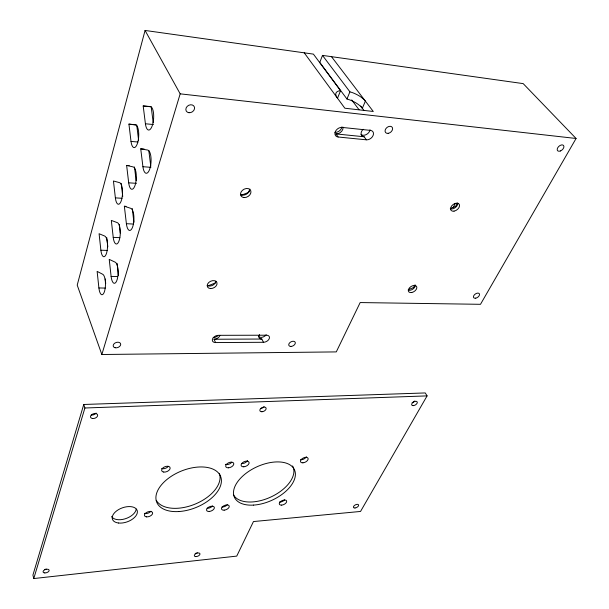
<?xml version="1.0" encoding="UTF-8"?>
<svg xmlns="http://www.w3.org/2000/svg" width="609" height="609" viewBox="0 0 609 609"><rect width="100%" height="100%" fill="white"/><g stroke="black" fill="none" stroke-linecap="round" stroke-linejoin="round"><path stroke-width="0.91" d="M337.637 97.897L340.56 90.672L313.407 54.117L145.071 30.45L77.214 285.111L101.848 354.507L336.275 351.903L360.17 302.566L480.493 304.31L576.076 138.479L523.184 83.616L322.488 55.396L319.778 62.438L346.963 99.016L349.726 99.891A16.572 6.882 22.7 0 1 362.34 108.288L365.377 101.109A16.649 6.813 22.7 0 0 352.687 92.713L349.916 91.83L322.488 55.396M83.76 404.475L32.924 575.079L33.777 578.55L236.741 556.108L253.458 521.555L360.543 511.446L427.092 395.888L425.257 392.942L83.76 404.475L84.902 408L33.777 578.55M101.848 354.507L180.173 93.839L145.071 30.45M215.807 281.381L215.205 283.018L208.202 285.781M249.88 189.064L248.662 192.383L241.111 195.299M346.963 99.016L349.916 91.83M453.142 207.585L455.311 203.391M414.798 285.042L413.488 287.57L408.258 289.678M457.306 203.132L455.585 206.451L450.675 208.4M340.56 90.672L338.657 90.985A16.649 6.813 22.7 0 0 337.15 97.729M84.902 408L427.092 395.888M215.586 342.57L263.469 342.288A4.811 3.129 -26.9 0 0 269.224 338.733A4.811 3.129 -26.9 0 0 266.476 335.209L218.387 335.323A4.933 3.281 -24.8 0 0 212.511 338.962A4.933 3.281 -24.8 0 0 215.586 342.57L214.048 339.243A4.918 3.281 -24.8 0 0 219.879 335.62M214.048 339.243L261.832 339.038L263.469 342.288M98.902 287.95A10.292 3.365 -89.3 0 0 102.586 294.596A10.292 3.365 -89.3 0 0 105.471 284.411A10.292 3.365 -89.3 0 0 102.769 274.309L97.128 271.393L98.902 287.95L105.296 288.08M111.112 276.402A10.627 3.578 -89.1 0 0 115.032 283.139A10.627 3.578 -89.1 0 0 118.108 272.543A10.627 3.578 -89.1 0 0 115.23 262.197L109.224 259.373L111.112 276.402L117.674 276.562M100.881 250.2A10.376 3.395 -88.7 0 0 104.603 256.526A10.376 3.395 -88.7 0 0 107.527 245.998A10.376 3.395 -88.7 0 0 104.794 236.094L99.084 233.711L100.881 250.2L107.306 250.436M113.228 237.373A10.726 3.616 -88.3 0 0 117.194 243.775A10.726 3.616 -88.3 0 0 120.3 232.805A10.726 3.616 -88.3 0 0 117.4 222.673L111.325 220.42L113.228 237.373L119.821 237.662M126.071 206.352L124.358 206.253L126.39 223.701L133.264 224.043M115.375 197.879A10.833 3.639 -87.6 0 0 119.387 203.931A10.833 3.639 -87.6 0 0 122.531 192.573A10.833 3.639 -87.6 0 0 119.585 182.662L113.441 180.995L115.375 197.879L121.998 198.283M129.215 165.64L126.634 165.442L128.689 182.814L136.462 183.347M144.257 149.121L140.725 148.824L142.917 166.706L150.903 167.323M143.191 105.974L150.294 106.545A11.792 4.172 -86 0 1 153.696 116.639A11.792 4.172 -86 0 1 150.05 129.496A11.792 4.172 -86 0 1 145.414 123.772L143.191 105.974L151.192 106.819L153.202 122.683M135.853 124.784L128.933 124.122L131.011 141.41L137.954 142.019M145.414 123.772L153.438 124.548M338.124 137.002L366.367 139.819A5.641 4.057 -38.7 0 0 373.058 135.579A5.641 4.057 -38.7 0 0 370.478 130.387L342.106 127.41A5.702 4.202 -37.9 0 0 335.315 131.719A5.702 4.202 -37.9 0 0 338.124 137.002L335.955 133.919A5.687 4.202 -38 0 0 343.05 127.174M335.955 133.919L364.136 136.766L366.367 139.819M180.173 93.839L576.076 138.479M128.933 124.122L135.571 124.959A11.358 3.905 -86.5 0 1 138.745 134.84A11.358 3.905 -86.5 0 1 135.343 147.127A11.358 3.905 -86.5 0 1 131.011 141.41M140.725 148.824L147.736 150.08A11.632 4.149 -86.8 0 1 151.093 160.441A11.632 4.149 -86.8 0 1 147.5 172.849A11.632 4.149 -86.8 0 1 142.917 166.706M126.634 165.442L133.188 166.919A11.221 3.882 -87.2 0 1 136.332 177.052A11.221 3.882 -87.2 0 1 132.968 188.912A11.221 3.882 -87.2 0 1 128.689 182.814M124.358 206.253L130.844 208.362A11.091 3.852 -88 0 1 133.942 218.722A11.091 3.852 -88 0 1 130.623 230.179A11.091 3.852 -88 0 1 126.39 223.701M331.479 56.66L373.287 111.485L344.839 108.212L304.241 52.831M360.635 106.019L364.022 110.518M351.697 99.922L359.044 109.734M148.794 150.438L150.781 166.386M136.713 124.868L138.601 140.283M134.482 166.95L136.127 180.614M132.282 208.529L133.904 222.255M121.199 183.385L122.729 196.471M119.257 224.554L120.224 233.003M117.118 263.385L118.504 275.649M106.803 237.685L107.816 246.82M105.205 278.93L105.707 283.512M364.136 136.766A5.626 4.065 -38.8 0 1 361.129 134.003A5.626 4.065 -38.8 0 1 363.162 129.291M370.044 129.808A5.61 4.065 -38.8 0 1 366.253 134.574A5.61 4.065 -38.8 0 1 360.985 134.383M341.953 126.855A5.671 4.202 -38.1 0 1 334.874 132.381M217.816 335.772A4.91 3.281 -24.8 0 1 213.279 337.584M266.209 334.798A4.788 3.136 -26.9 0 1 258.444 336.396M261.832 339.038A4.796 3.136 -26.9 0 1 259.586 334.6M414.805 400.973A3.114 1.736 -30.4 0 1 412.141 402.572M264.062 406.69A3.35 2.04 -25.6 0 1 260.424 408.525M96.085 413.054A3.684 2.36 -18.4 0 1 91.274 414.988M46.231 569.034A3.129 1.682 -17.3 0 1 44.67 569.438M197.308 552.668A2.976 1.568 -22.1 0 1 196.623 553.018M195.892 553.269A2.976 1.568 -22.1 0 1 195.162 553.406M415.315 285.042A4.735 2.946 -33.5 0 1 412.978 289.001A4.735 2.946 -33.5 0 1 408.281 290.188M457.831 203.178A5.093 3.273 -37.6 0 1 455.227 207.623A5.093 3.273 -37.6 0 1 450.295 208.78M249.568 189.749A5.55 4.164 -30.4 0 1 246.051 194.393A5.55 4.164 -30.4 0 1 240.448 194.355M215.837 281.16A5.184 3.654 -25.6 0 1 212.617 285.294A5.184 3.654 -25.6 0 1 207.296 285.469M284.609 499.852A3.981 2.154 -25.1 0 1 279.432 502.022M306.373 456.742A4.126 2.322 -26.2 0 1 300.541 459.696M231.763 462.246A4.293 2.489 -23.7 0 1 225.353 464.332M247.49 460.518A4.255 2.459 -24.2 0 1 241.484 463.556M227.332 504.724A4.111 2.269 -23.2 0 1 221.981 506.954M212.495 505.98A4.141 2.299 -22.7 0 1 207.098 508.233M150.941 511.217A4.293 2.421 -20.6 0 1 144.493 513.349M168.312 466.334A4.453 2.634 -21.3 0 1 161.629 468.496M219.309 473.315A34.348 19.671 -22.1 0 1 195.862 503.788A34.348 19.671 -22.1 0 1 156.254 500.339M293.515 468.169A32.932 18.377 -24.7 0 1 270.076 497.37A32.932 18.377 -24.7 0 1 233.498 494.896M292.602 465.946A32.932 18.377 -24.7 0 1 293.264 467.407M136.226 509.094A13.093 7.43 -19.8 0 1 125.073 518.83A13.093 7.43 -19.8 0 1 111.645 516.523M388.184 133.348A4.233 3.007 -39.6 0 0 392.386 127.601A4.233 3.007 -39.6 0 0 385.939 128.56A4.233 3.007 -39.6 0 0 388.184 133.348M115.147 347.754A3.89 2.657 -19.7 0 0 120.711 344.283A3.89 2.657 -19.7 0 0 114.979 343.042A3.89 2.657 -19.7 0 0 115.147 347.754M188.965 112.711A4.575 3.753 -30.9 0 0 194.461 107.169A4.575 3.753 -30.9 0 0 187.199 106.377A4.575 3.753 -30.9 0 0 188.965 112.711M560.402 150.971A3.958 2.413 -41.6 0 0 563.546 145.475A3.958 2.413 -41.6 0 0 557.722 147.759A3.958 2.413 -41.6 0 0 560.402 150.971M475.758 298.166A3.441 2.025 -34.8 0 0 479.42 293.888A3.441 2.025 -34.8 0 0 474.282 294.946A3.441 2.025 -34.8 0 0 475.758 298.166M290.858 346.437A3.54 2.261 -27.9 0 0 295.289 342.532A3.54 2.261 -27.9 0 0 289.937 342.555A3.54 2.261 -27.9 0 0 290.858 346.437M411.768 292.51A4.743 2.946 -33.4 0 0 416.625 286.55A4.743 2.946 -33.4 0 0 409.355 287.996A4.743 2.946 -33.4 0 0 411.768 292.51M454.04 211.148A5.1 3.273 -37.5 0 0 459.361 204.51A5.1 3.273 -37.5 0 0 451.741 205.85A5.1 3.273 -37.5 0 0 454.04 211.148M244.042 197.567A5.557 4.164 -30.4 0 0 250.87 191.051A5.557 4.164 -30.4 0 0 242.283 190.442A5.557 4.164 -30.4 0 0 244.042 197.567M210.638 288.559A5.199 3.654 -25.6 0 0 216.941 282.683A5.199 3.654 -25.6 0 0 208.773 282.477A5.199 3.654 -25.6 0 0 210.638 288.559M354.986 507.982A2.847 1.462 -27 0 0 358.625 505.067A2.847 1.462 -27 0 0 354.461 505.44A2.847 1.462 -27 0 0 354.986 507.982M413.229 405.64A3.121 1.736 -30.4 0 0 417.294 402.298A3.121 1.736 -30.4 0 0 412.887 402.465A3.121 1.736 -30.4 0 0 413.229 405.64M261.939 411.745A3.357 2.033 -25.6 0 0 266.095 408.144A3.357 2.033 -25.6 0 0 260.941 408.334A3.357 2.033 -25.6 0 0 261.939 411.745M92.408 418.497A3.7 2.352 -18.5 0 0 97.661 415.254A3.7 2.352 -18.5 0 0 92.157 414.341A3.7 2.352 -18.5 0 0 92.408 418.497M44.792 572.917A3.136 1.682 -17.4 0 0 49.139 570.283A3.136 1.682 -17.4 0 0 44.411 569.994A3.136 1.682 -17.4 0 0 44.792 572.917M195.672 556.603A2.984 1.561 -22.1 0 0 199.98 554.03A2.984 1.561 -22.1 0 0 195.816 553.703A2.984 1.561 -22.1 0 0 195.672 556.603M281.685 505.12A3.989 2.147 -25.1 0 0 286.649 501.032A3.989 2.147 -25.1 0 0 280.597 501.542A3.989 2.147 -25.1 0 0 281.685 505.12M302.917 462.825A4.141 2.314 -26.2 0 0 308.116 458.493A4.141 2.314 -26.2 0 0 301.897 458.889A4.141 2.314 -26.2 0 0 302.917 462.825M243.806 466.791A4.271 2.451 -24.3 0 0 249.043 462.338A4.271 2.451 -24.3 0 0 242.443 462.756A4.271 2.451 -24.3 0 0 243.806 466.791M224.181 510.159A4.118 2.261 -23.2 0 0 229.182 505.957A4.118 2.261 -23.2 0 0 222.772 506.49A4.118 2.261 -23.2 0 0 224.181 510.159M209.283 511.461A4.156 2.291 -22.7 0 0 214.292 507.228A4.156 2.291 -22.7 0 0 207.791 507.777A4.156 2.291 -22.7 0 0 209.283 511.461M228.474 467.819A4.309 2.489 -23.7 0 0 233.719 463.335A4.309 2.489 -23.7 0 0 227.02 463.761A4.309 2.489 -23.7 0 0 228.474 467.819M163.73 472.059A4.461 2.626 -21.4 0 0 170.162 468.154A4.461 2.626 -21.4 0 0 163.791 467.278A4.461 2.626 -21.4 0 0 163.73 472.059M146.48 516.866A4.309 2.421 -20.6 0 0 152.646 513.143A4.309 2.421 -20.6 0 0 146.457 512.496A4.309 2.421 -20.6 0 0 146.48 516.866M178.719 511.552A34.439 19.64 -22.1 0 0 220.656 476.55A34.439 19.64 -22.1 0 0 166.6 479.755A34.439 19.64 -22.1 0 0 178.719 511.552M253.481 505.097A33.015 18.339 -24.7 0 0 295 471.275A33.015 18.339 -24.7 0 0 244.848 474.244A33.015 18.339 -24.7 0 0 253.481 505.097M118.633 523.024A13.132 7.415 -19.8 0 0 137.398 511.766A13.132 7.415 -19.8 0 0 118.344 509.725A13.132 7.415 -19.8 0 0 118.633 523.024"/></g></svg>
